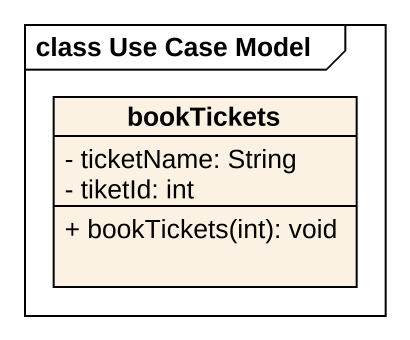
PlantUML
@startuml
mainframe class Use Case Model
hide circle
hide empty members
skinparam classAttributeIconSize 0
class bookTickets {
  - ticketName: String
  - tiketId: int
  + bookTickets(int): void
}
@enduml
